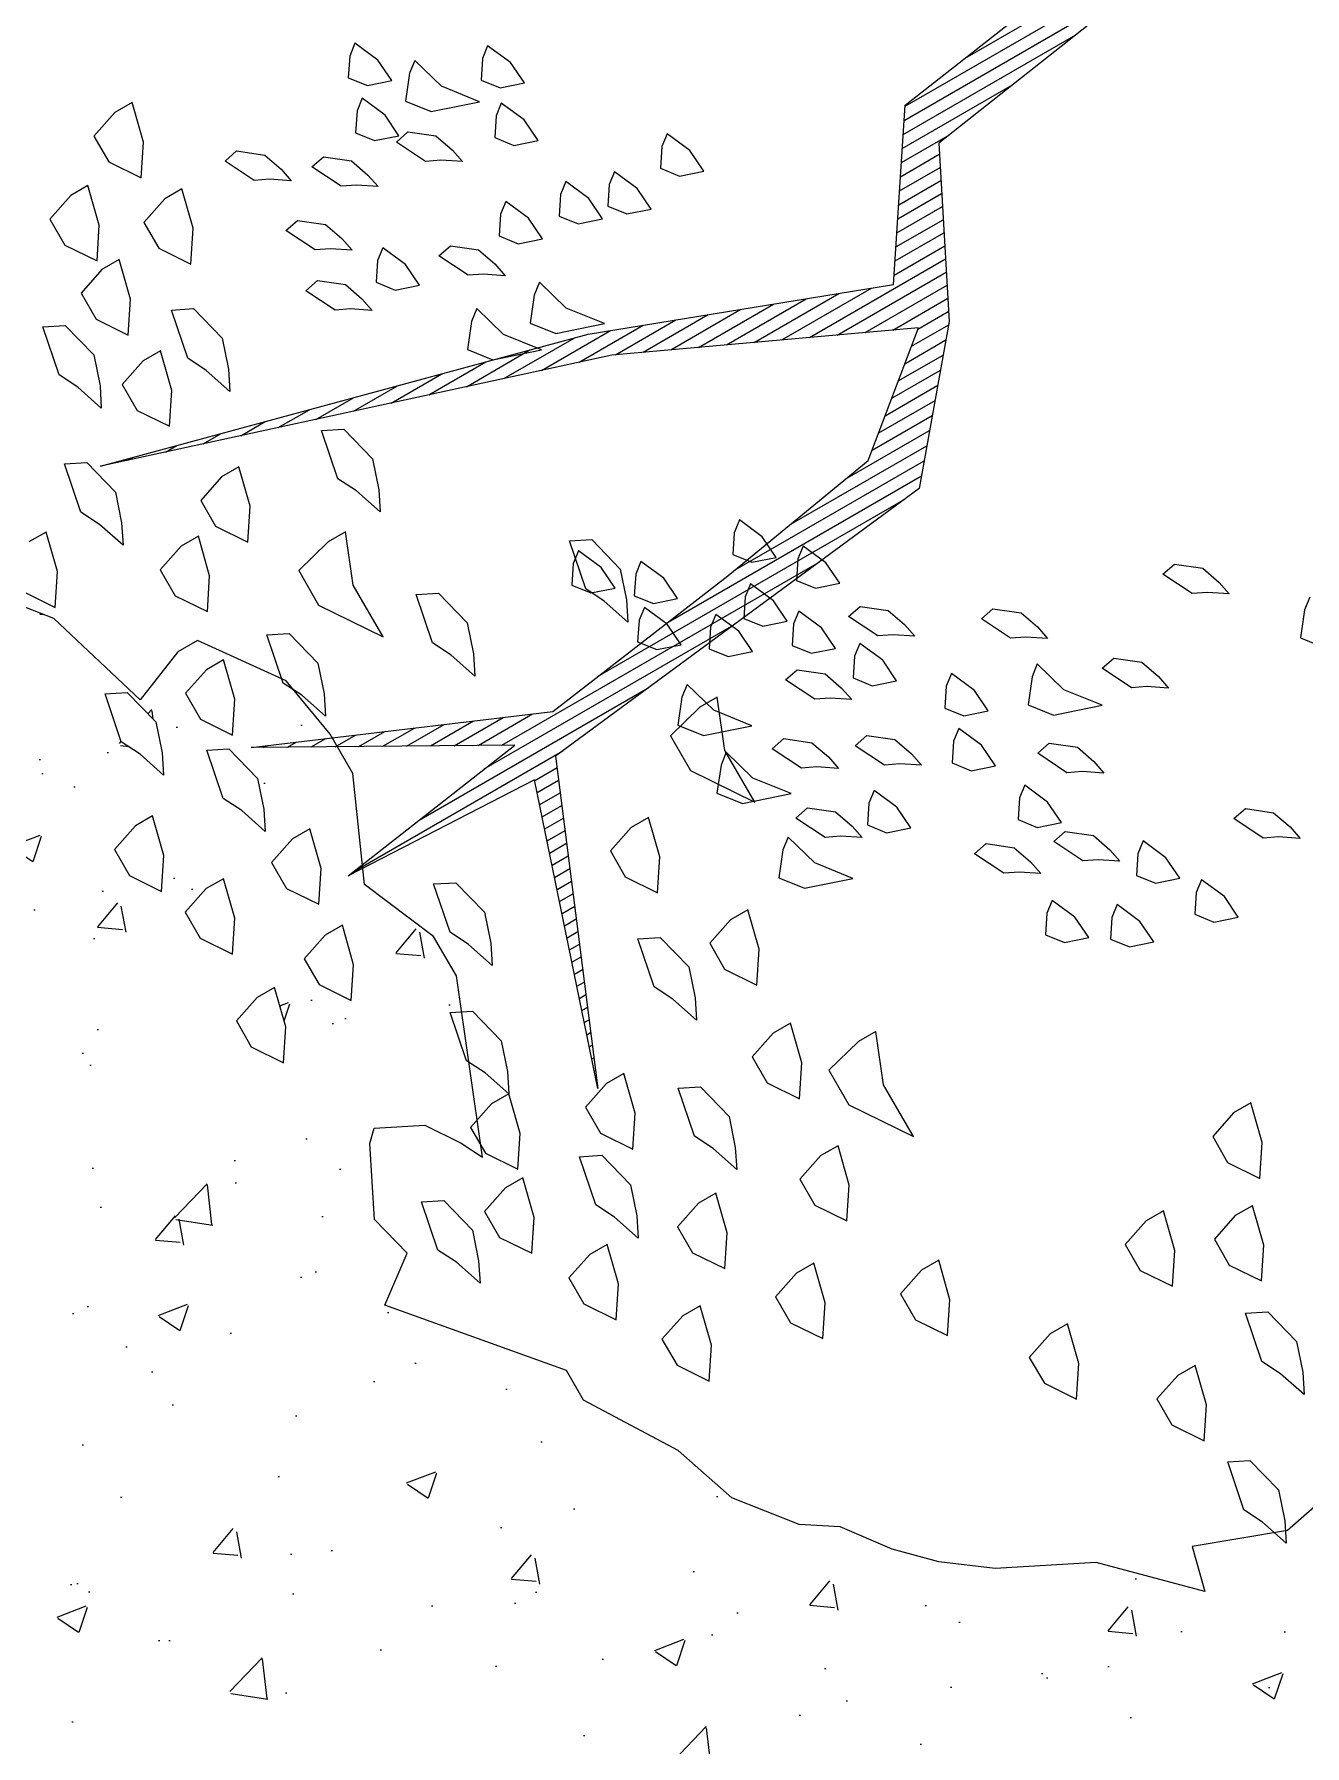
# Model space of a CAD drawing. Header units: metres. Extents: x 12093 to 20303, y 514 to 1412.
# Drawn here: x 19696.183 to 19697.735, y 705.562 to 707.652 of the extents above; entities that cross this region are included whole.
import ezdxf

# ---------------------------------------------------------------- set-up
doc = ezdxf.new("R2010")
doc.units = ezdxf.units.M
doc.layers.get('0').update_dxf_attribs({"lineweight": 13})
for name, color, linetype, lineweight in [('AMBI-GRASS', 104, 'Continuous', 20), ('ARBOLES', 52, 'Continuous', 13), ('grass', 64, 'Continuous', 13), ('MANZANAS-ORIGINALES', 147, 'Continuous', 9)]:
    doc.layers.add(name, color=color, linetype=linetype, lineweight=lineweight)
pattern_1 = [(50, (19136.99335, 73.14804), (0.36436934, -0.03187817), [0.0381, -0.4191]), (355, (19136.99335, 73.14804), (-0.07048565, 0.38211329), [0.03048, -0.33528]), (100.451, (19137.0237, 73.1454), (0.293885, 0.35023338), [0.03238, -0.35618]), (46.1842, (19136.99335, 73.24964), (0.54215808, -0.08408466), [0.05715, -0.62865]), (96.6356, (19137.03853, 73.24264), (0.47480847, 0.4948511), [0.04857, -0.53427]), (351.184, (19136.99335, 73.24964), (0.4748092, 0.49485024), [0.04572, -0.50292]), (21, (19137.04415, 73.22424), (0.30322976, -0.20453104), [0.0381, -0.4191]), (326, (19137.04415, 73.22424), (0.12360406, 0.36837593), [0.03048, -0.33528]), (71.4514, (19137.06942, 73.2072), (0.42683298, 0.16384572), [0.03238, -0.35618]), (37.5, (19136.99335, 73.14804), (0.006177207, 0.169110078), [0, -0.331216, 0, -0.34036, 0, -0.33655]), (7.5, (19136.99335, 73.14804), (0.133639325, 0.20036115), [0, -0.194056, 0, -0.323596, 0, -0.12827]), (327.5, (19136.88007, 73.14804), (0.27118119, -0.011457488), [0, -0.127, 0, -0.39624, 0, -0.52578]), (317.5, (19136.82927, 73.14804), (0.29625836, 0.05085298), [0, -0.1651, 0, -0.263144, 0, -0.37338])]

# ---------------------------------------------------------------- blocks, each defined once
blk = doc.blocks.new('ghgfghgh')
at = {"layer": 'ARBOLES', "lineweight": 20}
for p, q in [((20001.1504, 663.7638), (20001.5824, 664.0132)), ((20001.1042, 663.7276), (20001.3177, 663.8952)), ((20001.1042, 663.7267), (20001.333, 663.8588)), ((20001.3369, 663.8619), (20001.1301, 663.6982)), ((20001.1035, 663.7159), (20001.2843, 663.8203)), ((20001.1028, 663.705), (20001.2357, 663.7818)), ((20001.1021, 663.6942), (20001.187, 663.7433)), ((20001.0953, 663.5894), (20001.1042, 663.7276)), ((20001.1014, 663.6834), (20001.1384, 663.7047)), ((20001.1007, 663.6725), (20001.1306, 663.6898)), ((20001.1301, 663.6982), (20001.1383, 663.5611)), ((20001.1, 663.6617), (20001.1312, 663.6797)), ((20001.0986, 663.6401), (20001.1324, 663.6596)), ((20001.0993, 663.6509), (20001.1318, 663.6696)), ((20001.0979, 663.6292), (20001.133, 663.6495)), ((20001.0972, 663.6184), (20001.1336, 663.6394)), ((20001.0965, 663.6076), (20001.1342, 663.6293)), ((20001.0306, 663.5487), (20001.1354, 663.6092)), ((20001.0958, 663.5967), (20001.1348, 663.6193)), ((20001.052, 663.5506), (20001.136, 663.5991)), ((20000.8603, 663.5513), (20001.0953, 663.5894)), ((20000.9879, 663.5449), (20001.0532, 663.5826)), ((20001.0093, 663.5468), (20001.0784, 663.5867)), ((20001.0734, 663.5525), (20001.1366, 663.589)), ((20000.9239, 663.5392), (20000.9778, 663.5704)), ((20000.9452, 663.5411), (20001.003, 663.5744)), ((20000.9666, 663.543), (20001.0281, 663.5785)), ((20001.0947, 663.5544), (20001.1372, 663.579)), ((20001.1141, 663.5552), (20001.1378, 663.5689)), ((20000.8242, 663.5234), (20000.8773, 663.554)), ((20000.8532, 663.5297), (20000.9025, 663.5581)), ((20001.1145, 663.5562), (20000.8784, 663.5351)), ((20000.8812, 663.5354), (20000.9276, 663.5622)), ((20000.9025, 663.5373), (20000.9527, 663.5663)), ((20001.0759, 663.4541), (20001.1145, 663.5562)), ((20001.1091, 663.5419), (20001.1378, 663.5585)), ((20001.1383, 663.5611), (20001.1151, 663.4324)), ((20000.4846, 663.4496), (20000.8603, 663.5513)), ((20000.7953, 663.5171), (20000.8494, 663.5483)), ((20001.1041, 663.5285), (20001.1357, 663.5468)), ((20000.8784, 663.5351), (20000.4846, 663.4496)), ((20000.7374, 663.5045), (20000.7814, 663.5299)), ((20000.7664, 663.5108), (20000.8154, 663.5391)), ((20001.099, 663.5152), (20001.1336, 663.5352)), ((20000.7085, 663.4982), (20000.7474, 663.5207)), ((20001.094, 663.5019), (20001.1315, 663.5236)), ((20000.6506, 663.4856), (20000.6795, 663.5023)), ((20000.6795, 663.4919), (20000.7134, 663.5115)), ((20001.0889, 663.4885), (20001.1294, 663.5119)), ((20000.6216, 663.4794), (20000.6455, 663.4931)), ((20001.0788, 663.4619), (20001.1252, 663.4886)), ((20001.0839, 663.4752), (20001.1273, 663.5003)), ((20000.5927, 663.4731), (20000.6115, 663.4839)), ((20001.0581, 663.4395), (20001.1231, 663.477)), ((20000.5637, 663.4668), (20000.5775, 663.4747)), ((20001.0157, 663.4046), (20001.121, 663.4654)), ((20000.9678, 663.3651), (20001.0759, 663.4541)), ((20000.9733, 663.3697), (20001.1189, 663.4537)), ((20000.9219, 663.3296), (20001.1168, 663.4421)), ((20001.1151, 663.4324), (20000.8351, 663.2264)), ((20000.8691, 663.2886), (20001.104, 663.4243)), ((20000.7938, 663.2347), (20001.0382, 663.3758)), ((20000.833, 663.2607), (20000.9678, 663.3651)), ((20000.7802, 663.2165), (20000.9723, 663.3274)), ((20000.73, 663.177), (20000.9065, 663.279)), ((20000.6008, 663.233), (20000.833, 663.2607)), ((20000.7388, 663.2342), (20000.7719, 663.2534)), ((20000.7571, 663.2344), (20000.7947, 663.2561)), ((20000.7754, 663.2346), (20000.8174, 663.2588)), ((20000.647, 663.2334), (20000.6581, 663.2398)), ((20000.6654, 663.2336), (20000.6809, 663.2425)), ((20000.6837, 663.2337), (20000.7037, 663.2453)), ((20000.7021, 663.2339), (20000.7264, 663.248)), ((20000.7204, 663.2341), (20000.7492, 663.2507)), ((20000.8036, 663.2348), (20000.6008, 663.233)), ((20000.6103, 663.2331), (20000.6126, 663.2344)), ((20000.6287, 663.2332), (20000.6354, 663.2371)), ((20000.6755, 663.1343), (20000.8036, 663.2348)), ((20000.6797, 663.1376), (20000.8406, 663.2305)), ((20000.8351, 663.2264), (20000.8676, 662.9704)), ((20000.8191, 663.2076), (20000.8362, 663.2175)), ((20000.8189, 663.2082), (20000.6755, 663.1343)), ((20000.8676, 662.9704), (20000.8189, 663.2082)), ((20000.821, 663.1983), (20000.8374, 663.2078)), ((20000.8229, 663.189), (20000.8387, 663.1981)), ((20000.8248, 663.1797), (20000.8399, 663.1884)), ((20000.8267, 663.1703), (20000.8411, 663.1787)), ((20000.8286, 663.161), (20000.8424, 663.169)), ((20000.8305, 663.1517), (20000.8436, 663.1592)), ((20000.8324, 663.1424), (20000.8448, 663.1495)), ((20000.8343, 663.133), (20000.8461, 663.1398)), ((20000.8362, 663.1237), (20000.8473, 663.1301)), ((20000.8381, 663.1144), (20000.8485, 663.1204)), ((20000.8401, 663.1051), (20000.8498, 663.1107)), ((20000.842, 663.0958), (20000.851, 663.101)), ((20000.8439, 663.0864), (20000.8522, 663.0913)), ((20000.8458, 663.0771), (20000.8535, 663.0816)), ((20000.8477, 663.0678), (20000.8547, 663.0718)), ((20000.8496, 663.0585), (20000.8559, 663.0621)), ((20000.8515, 663.0491), (20000.8572, 663.0524)), ((20000.8534, 663.0398), (20000.8584, 663.0427)), ((20000.8553, 663.0305), (20000.8597, 663.033)), ((20000.8572, 663.0212), (20000.8609, 663.0233)), ((20000.8591, 663.0118), (20000.8621, 663.0136)), ((20000.861, 663.0025), (20000.8634, 663.0039)), ((20000.8629, 662.9932), (20000.8646, 662.9941))]:
    blk.add_line(p, q, dxfattribs=at)
at = {"layer": 'grass'}
for p, q in [((20000.6766, 663.7654), (20000.6755, 663.7487)), ((20000.6806, 663.7752), (20000.6766, 663.7654)), ((20000.6982, 663.7623), (20000.6806, 663.7752)), ((20000.7828, 663.7734), (20000.7788, 663.7636)), ((20000.8004, 663.7605), (20000.7828, 663.7734)), ((20000.7089, 663.7465), (20000.6982, 663.7623)), ((20000.7227, 663.7523), (20000.7196, 663.7306)), ((20000.7267, 663.7621), (20000.7227, 663.7523)), ((20000.7472, 663.7422), (20000.7267, 663.7621)), ((20000.7788, 663.7636), (20000.7777, 663.7469)), ((20000.8111, 663.7447), (20000.8004, 663.7605)), ((20000.6755, 663.7487), (20000.6902, 663.7427)), ((20000.6902, 663.7427), (20000.7089, 663.7465)), ((20000.7766, 663.7302), (20000.7472, 663.7422)), ((20000.7777, 663.7469), (20000.7924, 663.7409)), ((20000.7924, 663.7409), (20000.8111, 663.7447)), ((20000.509, 663.7297), (20000.4957, 663.722)), ((20000.5177, 663.6992), (20000.509, 663.7297)), ((20000.6862, 663.7329), (20000.6822, 663.7231)), ((20000.7038, 663.7199), (20000.6862, 663.7329)), ((20000.7196, 663.7306), (20000.7392, 663.7226)), ((20000.7392, 663.7226), (20000.7766, 663.7302)), ((20000.7933, 663.7291), (20000.7893, 663.7193)), ((20000.8109, 663.7162), (20000.7933, 663.7291)), ((20000.4957, 663.722), (20000.4796, 663.7038)), ((20000.6822, 663.7231), (20000.681, 663.7064)), ((20000.7145, 663.7041), (20000.7038, 663.7199)), ((20000.7893, 663.7193), (20000.7882, 663.7026)), ((20000.8216, 663.7004), (20000.8109, 663.7162)), ((20000.4796, 663.7038), (20000.4911, 663.6839)), ((20000.5159, 663.6716), (20000.5177, 663.6992)), ((20000.681, 663.7064), (20000.6957, 663.7003)), ((20000.6957, 663.7003), (20000.7145, 663.7041)), ((20000.7125, 663.6992), (20000.7214, 663.707)), ((20000.735, 663.6843), (20000.7125, 663.6992)), ((20000.7214, 663.707), (20000.743, 663.7039)), ((20000.743, 663.7039), (20000.7557, 663.693)), ((20000.7882, 663.7026), (20000.8029, 663.6966)), ((20000.8029, 663.6966), (20000.8216, 663.7004)), ((20000.921, 663.7055), (20000.9169, 663.6957)), ((20000.9386, 663.6926), (20000.921, 663.7055)), ((20000.5806, 663.6845), (20000.5895, 663.6923)), ((20000.5895, 663.6923), (20000.6111, 663.6892)), ((20000.6111, 663.6892), (20000.6238, 663.6783)), ((20000.6474, 663.6801), (20000.6563, 663.6879)), ((20000.6563, 663.6879), (20000.6779, 663.6847)), ((20000.7557, 663.693), (20000.7635, 663.6841)), ((20000.9169, 663.6957), (20000.9158, 663.679)), ((20000.9493, 663.6768), (20000.9386, 663.6926)), ((20000.4911, 663.6839), (20000.5159, 663.6716)), ((20000.6031, 663.6696), (20000.5806, 663.6845)), ((20000.6238, 663.6783), (20000.6316, 663.6694)), ((20000.6699, 663.6651), (20000.6474, 663.6801)), ((20000.6779, 663.6847), (20000.6906, 663.6738)), ((20000.6906, 663.6738), (20000.6984, 663.6649)), ((20000.7468, 663.6852), (20000.735, 663.6843)), ((20000.7635, 663.6841), (20000.7468, 663.6852)), ((20000.8804, 663.6763), (20000.8764, 663.6665)), ((20000.898, 663.6634), (20000.8804, 663.6763)), ((20000.9158, 663.679), (20000.9305, 663.673)), ((20000.9305, 663.673), (20000.9493, 663.6768)), ((20000.475, 663.6657), (20000.4617, 663.658)), ((20000.4837, 663.6353), (20000.475, 663.6657)), ((20000.5474, 663.6632), (20000.5341, 663.6555)), ((20000.5561, 663.6328), (20000.5474, 663.6632)), ((20000.6149, 663.6705), (20000.6031, 663.6696)), ((20000.6316, 663.6694), (20000.6149, 663.6705)), ((20000.6817, 663.666), (20000.6699, 663.6651)), ((20000.6984, 663.6649), (20000.6817, 663.666)), ((20000.843, 663.6688), (20000.839, 663.6589)), ((20000.8606, 663.6558), (20000.843, 663.6688)), ((20000.8764, 663.6665), (20000.8753, 663.6498)), ((20000.9087, 663.6476), (20000.898, 663.6634)), ((20000.4617, 663.658), (20000.4456, 663.6399)), ((20000.5341, 663.6555), (20000.518, 663.6373)), ((20000.7967, 663.6534), (20000.7927, 663.6436)), ((20000.8143, 663.6405), (20000.7967, 663.6534)), ((20000.839, 663.6589), (20000.8379, 663.6422)), ((20000.8713, 663.64), (20000.8606, 663.6558)), ((20000.8753, 663.6498), (20000.89, 663.6438)), ((20000.89, 663.6438), (20000.9087, 663.6476)), ((20000.4456, 663.6399), (20000.4571, 663.6199)), ((20000.482, 663.6077), (20000.4837, 663.6353)), ((20000.518, 663.6373), (20000.5295, 663.6174)), ((20000.6274, 663.631), (20000.6363, 663.6388)), ((20000.6363, 663.6388), (20000.6579, 663.6357)), ((20000.6579, 663.6357), (20000.6706, 663.6248)), ((20000.7927, 663.6436), (20000.7916, 663.6269)), ((20000.825, 663.6246), (20000.8143, 663.6405)), ((20000.8379, 663.6422), (20000.8526, 663.6362)), ((20000.8526, 663.6362), (20000.8713, 663.64)), ((20000.4571, 663.6199), (20000.482, 663.6077)), ((20000.5543, 663.6051), (20000.5561, 663.6328)), ((20000.6499, 663.6161), (20000.6274, 663.631)), ((20000.6706, 663.6248), (20000.6784, 663.6159)), ((20000.7916, 663.6269), (20000.8063, 663.6208)), ((20000.8063, 663.6208), (20000.825, 663.6246)), ((20000.4991, 663.6087), (20000.4858, 663.601)), ((20000.5078, 663.5783), (20000.4991, 663.6087)), ((20000.5295, 663.6174), (20000.5543, 663.6051)), ((20000.6617, 663.617), (20000.6499, 663.6161)), ((20000.6784, 663.6159), (20000.6617, 663.617)), ((20000.698, 663.6079), (20000.6969, 663.5912)), ((20000.702, 663.6177), (20000.698, 663.6079)), ((20000.7196, 663.6048), (20000.702, 663.6177)), ((20000.7452, 663.6115), (20000.7541, 663.6193)), ((20000.7677, 663.5966), (20000.7452, 663.6115)), ((20000.7541, 663.6193), (20000.7757, 663.6162)), ((20000.7757, 663.6162), (20000.7884, 663.6053)), ((20000.4858, 663.601), (20000.4697, 663.5828)), ((20000.7303, 663.589), (20000.7196, 663.6048)), ((20000.7795, 663.5975), (20000.7677, 663.5966)), ((20000.7962, 663.5963), (20000.7795, 663.5975)), ((20000.7884, 663.6053), (20000.7962, 663.5963)), ((20000.4697, 663.5828), (20000.4812, 663.5629)), ((20000.6428, 663.5847), (20000.6517, 663.5925)), ((20000.6653, 663.5698), (20000.6428, 663.5847)), ((20000.6517, 663.5925), (20000.6733, 663.5894)), ((20000.6733, 663.5894), (20000.686, 663.5785)), ((20000.6969, 663.5912), (20000.7116, 663.5852)), ((20000.7116, 663.5852), (20000.7303, 663.589)), ((20000.8187, 663.5814), (20000.8156, 663.5598)), ((20000.8227, 663.5912), (20000.8187, 663.5814)), ((20000.8432, 663.5714), (20000.8227, 663.5912)), ((20000.506, 663.5506), (20000.5078, 663.5783)), ((20000.5393, 663.5698), (20000.5564, 663.5709)), ((20000.5518, 663.5327), (20000.5393, 663.5698)), ((20000.5564, 663.5709), (20000.5784, 663.5481)), ((20000.6771, 663.5707), (20000.6653, 663.5698)), ((20000.6938, 663.5696), (20000.6771, 663.5707)), ((20000.686, 663.5785), (20000.6938, 663.5696)), ((20000.7744, 663.5709), (20000.7704, 663.5611)), ((20000.7949, 663.5511), (20000.7744, 663.5709)), ((20000.8727, 663.5594), (20000.8432, 663.5714)), ((20000.4403, 663.557), (20000.4574, 663.558)), ((20000.4528, 663.5199), (20000.4403, 663.557)), ((20000.4574, 663.558), (20000.4794, 663.5353)), ((20000.4812, 663.5629), (20000.506, 663.5506)), ((20000.7704, 663.5611), (20000.7673, 663.5395)), ((20000.8156, 663.5598), (20000.8352, 663.5518)), ((20000.8352, 663.5518), (20000.8727, 663.5594)), ((20000.5784, 663.5481), (20000.5833, 663.5243)), ((20000.8243, 663.5391), (20000.7949, 663.5511)), ((20000.4794, 663.5353), (20000.4843, 663.5115)), ((20000.5175, 663.5307), (20000.5014, 663.5125)), ((20000.5308, 663.5384), (20000.5175, 663.5307)), ((20000.5395, 663.5079), (20000.5308, 663.5384)), ((20000.5661, 663.5233), (20000.5518, 663.5327)), ((20000.7673, 663.5395), (20000.7869, 663.5315)), ((20000.7869, 663.5315), (20000.8243, 663.5391)), ((20000.4671, 663.5105), (20000.4528, 663.5199)), ((20000.5843, 663.5072), (20000.5661, 663.5233)), ((20000.5833, 663.5243), (20000.5843, 663.5072)), ((20000.4853, 663.4944), (20000.4671, 663.5105)), ((20000.4843, 663.5115), (20000.4853, 663.4944)), ((20000.5014, 663.5125), (20000.5129, 663.4926)), ((20000.5378, 663.4803), (20000.5395, 663.5079)), ((20000.5129, 663.4926), (20000.5378, 663.4803)), ((20000.6549, 663.477), (20000.672, 663.478)), ((20000.6674, 663.4399), (20000.6549, 663.477)), ((20000.672, 663.478), (20000.694, 663.4553)), ((20000.5348, 663.4605), (20000.5435, 663.4655)), ((20000.4569, 663.4514), (20000.4741, 663.4524)), ((20000.4695, 663.4143), (20000.4569, 663.4514)), ((20000.4741, 663.4524), (20000.4961, 663.4296)), ((20000.5058, 663.4542), (20000.5095, 663.4563)), ((20000.5912, 663.4491), (20000.5779, 663.4414)), ((20000.5999, 663.4187), (20000.5912, 663.4491)), ((20000.694, 663.4553), (20000.6989, 663.4315)), ((20000.5779, 663.4414), (20000.5618, 663.4233)), ((20000.6818, 663.4305), (20000.6674, 663.4399)), ((20000.4961, 663.4296), (20000.5009, 663.4059)), ((20000.5618, 663.4233), (20000.5733, 663.4033)), ((20000.6999, 663.4144), (20000.6818, 663.4305)), ((20000.6989, 663.4315), (20000.6999, 663.4144)), ((20000.4838, 663.4048), (20000.4695, 663.4143)), ((20000.5981, 663.3911), (20000.5999, 663.4187)), ((20000.4429, 663.3989), (20000.4296, 663.3913)), ((20000.4516, 663.3685), (20000.4429, 663.3989)), ((20000.502, 663.3887), (20000.4838, 663.4048)), ((20000.5009, 663.4059), (20000.502, 663.3887)), ((20000.5733, 663.4033), (20000.5981, 663.3911)), ((20000.6733, 663.399), (20000.66, 663.3913)), ((20000.6792, 663.3581), (20000.6733, 663.399)), ((20000.9727, 663.3984), (20000.9716, 663.3817)), ((20000.9767, 663.4082), (20000.9727, 663.3984)), ((20000.9943, 663.3953), (20000.9767, 663.4082)), ((20000.5467, 663.388), (20000.5306, 663.3698)), ((20000.56, 663.3956), (20000.5467, 663.388)), ((20000.5687, 663.3652), (20000.56, 663.3956)), ((20000.66, 663.3913), (20000.6373, 663.3693)), ((20000.8457, 663.3922), (20000.8629, 663.3932)), ((20000.8583, 663.3551), (20000.8457, 663.3922)), ((20000.8527, 663.3845), (20000.8486, 663.3747)), ((20000.8703, 663.3716), (20000.8527, 663.3845)), ((20000.8629, 663.3932), (20000.8849, 663.3704)), ((20001.005, 663.3794), (20000.9943, 663.3953)), ((20001.0257, 663.3881), (20001.0217, 663.3783)), ((20001.0433, 663.3752), (20001.0257, 663.3881)), ((20000.5306, 663.3698), (20000.5421, 663.3499)), ((20000.8486, 663.3747), (20000.8475, 663.358)), ((20000.881, 663.3558), (20000.8703, 663.3716)), ((20000.8849, 663.3704), (20000.8897, 663.3466)), ((20000.9008, 663.3763), (20000.8968, 663.3665)), ((20000.9184, 663.3634), (20000.9008, 663.3763)), ((20000.9716, 663.3817), (20000.9863, 663.3756)), ((20000.9863, 663.3756), (20001.005, 663.3794)), ((20001.0217, 663.3783), (20001.0206, 663.3616)), ((20001.054, 663.3594), (20001.0433, 663.3752)), ((20001.3028, 663.3664), (20001.3118, 663.3742)), ((20001.3118, 663.3742), (20001.3334, 663.3711)), ((20001.3334, 663.3711), (20001.3461, 663.3601)), ((20000.4498, 663.3409), (20000.4516, 663.3685)), ((20000.567, 663.3376), (20000.5687, 663.3652)), ((20000.6373, 663.3693), (20000.6526, 663.3427)), ((20000.7023, 663.3182), (20000.6792, 663.3581)), ((20000.8475, 663.358), (20000.8622, 663.352)), ((20000.8968, 663.3665), (20000.8957, 663.3498)), ((20000.9291, 663.3476), (20000.9184, 663.3634)), ((20000.9852, 663.3589), (20000.9812, 663.3491)), ((20001.0028, 663.346), (20000.9852, 663.3589)), ((20001.0206, 663.3616), (20001.0353, 663.3556)), ((20001.0353, 663.3556), (20001.054, 663.3594)), ((20001.3254, 663.3515), (20001.3028, 663.3664)), ((20001.3461, 663.3601), (20001.3539, 663.3512)), ((20000.4487, 663.3322), (20000.3966, 663.3525)), ((20000.425, 663.3531), (20000.4498, 663.3409)), ((20000.5421, 663.3499), (20000.567, 663.3376)), ((20000.7278, 663.3507), (20000.745, 663.3517)), ((20000.7404, 663.3136), (20000.7278, 663.3507)), ((20000.745, 663.3517), (20000.767, 663.329)), ((20000.8726, 663.3456), (20000.8583, 663.3551)), ((20000.8622, 663.352), (20000.881, 663.3558)), ((20000.8908, 663.3295), (20000.8726, 663.3456)), ((20000.8897, 663.3466), (20000.8908, 663.3295)), ((20000.8957, 663.3498), (20000.9104, 663.3438)), ((20000.9104, 663.3438), (20000.9291, 663.3476)), ((20000.9812, 663.3491), (20000.9801, 663.3324)), ((20001.0135, 663.3302), (20001.0028, 663.346)), ((20001.3372, 663.3523), (20001.3254, 663.3515)), ((20001.3539, 663.3512), (20001.3372, 663.3523)), ((20001.4158, 663.3488), (20001.4118, 663.339)), ((20000.5151, 663.2696), (20000.4487, 663.3322)), ((20000.6526, 663.3427), (20000.7023, 663.3182)), ((20000.8994, 663.3311), (20000.8983, 663.3144)), ((20000.9035, 663.3409), (20000.8994, 663.3311)), ((20000.9211, 663.328), (20000.9035, 663.3409)), ((20000.9585, 663.3355), (20000.9545, 663.3257)), ((20000.9761, 663.3226), (20000.9585, 663.3355)), ((20000.9801, 663.3324), (20000.9948, 663.3264)), ((20000.9948, 663.3264), (20001.0135, 663.3302)), ((20001.0224, 663.338), (20001.0184, 663.3282)), ((20001.04, 663.3251), (20001.0224, 663.338)), ((20001.0607, 663.3338), (20001.0696, 663.3416)), ((20001.0832, 663.3189), (20001.0607, 663.3338)), ((20001.0696, 663.3416), (20001.0912, 663.3385)), ((20001.0912, 663.3385), (20001.1039, 663.3276)), ((20001.163, 663.332), (20001.1719, 663.3398)), ((20001.1855, 663.3171), (20001.163, 663.332)), ((20001.1719, 663.3398), (20001.1935, 663.3367)), ((20001.1935, 663.3367), (20001.2062, 663.3258)), ((20001.4118, 663.339), (20001.4087, 663.3174)), ((20000.6127, 663.3197), (20000.6299, 663.3207)), ((20000.6253, 663.2826), (20000.6127, 663.3197)), ((20000.6299, 663.3207), (20000.6519, 663.298)), ((20000.767, 663.329), (20000.7718, 663.3052)), ((20000.9318, 663.3121), (20000.9211, 663.328)), ((20000.9545, 663.3257), (20000.9534, 663.309)), ((20000.9868, 663.3068), (20000.9761, 663.3226)), ((20001.0184, 663.3282), (20001.0173, 663.3115)), ((20001.0507, 663.3093), (20001.04, 663.3251)), ((20001.095, 663.3198), (20001.0832, 663.3189)), ((20001.1117, 663.3187), (20001.095, 663.3198)), ((20001.1039, 663.3276), (20001.1117, 663.3187)), ((20001.1973, 663.318), (20001.1855, 663.3171)), ((20001.214, 663.3169), (20001.1973, 663.318)), ((20001.2062, 663.3258), (20001.214, 663.3169)), ((20001.4087, 663.3174), (20001.4283, 663.3094)), ((20000.5442, 663.3066), (20000.5151, 663.2696)), ((20000.5593, 663.3153), (20000.5442, 663.3066)), ((20000.6277, 663.2842), (20000.5593, 663.3153)), ((20000.7547, 663.3041), (20000.7404, 663.3136)), ((20000.7729, 663.288), (20000.7547, 663.3041)), ((20000.7718, 663.3052), (20000.7729, 663.288)), ((20000.8983, 663.3144), (20000.913, 663.3084)), ((20000.913, 663.3084), (20000.9318, 663.3121)), ((20000.9534, 663.309), (20000.9681, 663.303)), ((20000.9681, 663.303), (20000.9868, 663.3068)), ((20001.0173, 663.3115), (20001.032, 663.3055)), ((20001.032, 663.3055), (20001.0507, 663.3093)), ((20001.0694, 663.3131), (20001.0654, 663.3033)), ((20001.087, 663.3002), (20001.0694, 663.3131)), ((20000.5662, 663.2928), (20000.5501, 663.2747)), ((20000.5795, 663.3005), (20000.5662, 663.2928)), ((20000.5882, 663.2701), (20000.5795, 663.3005)), ((20000.6519, 663.298), (20000.6568, 663.2742)), ((20001.0122, 663.285), (20001.0211, 663.2928)), ((20001.0211, 663.2928), (20001.0427, 663.2897)), ((20001.0654, 663.3033), (20001.0643, 663.2866)), ((20001.0977, 663.2843), (20001.087, 663.3002)), ((20001.206, 663.2973), (20001.202, 663.2875)), ((20001.2265, 663.2775), (20001.206, 663.2973)), ((20001.2561, 663.294), (20001.265, 663.3018)), ((20001.2786, 663.279), (20001.2561, 663.294)), ((20001.265, 663.3018), (20001.2866, 663.2987)), ((20001.2866, 663.2987), (20001.2993, 663.2877)), ((20000.6396, 663.2732), (20000.6253, 663.2826)), ((20000.6615, 663.2432), (20000.6277, 663.2842)), ((20000.9364, 663.2816), (20000.9324, 663.2718)), ((20000.9569, 663.2618), (20000.9364, 663.2816)), ((20001.0347, 663.2701), (20001.0122, 663.285)), ((20001.0427, 663.2897), (20001.0554, 663.2788)), ((20001.0554, 663.2788), (20001.0632, 663.2699)), ((20001.0643, 663.2866), (20001.079, 663.2806)), ((20001.079, 663.2806), (20001.0977, 663.2843)), ((20001.136, 663.2801), (20001.1349, 663.2634)), ((20001.14, 663.2899), (20001.136, 663.2801)), ((20001.1576, 663.277), (20001.14, 663.2899)), ((20001.202, 663.2875), (20001.1989, 663.2659)), ((20001.2559, 663.2655), (20001.2265, 663.2775)), ((20001.2904, 663.2799), (20001.2786, 663.279)), ((20001.3071, 663.2788), (20001.2904, 663.2799)), ((20001.2993, 663.2877), (20001.3071, 663.2788)), ((20000.4882, 663.2744), (20000.5053, 663.2754)), ((20000.5007, 663.2373), (20000.4882, 663.2744)), ((20000.5053, 663.2754), (20000.5273, 663.2527)), ((20000.5501, 663.2747), (20000.5616, 663.2547)), ((20000.5864, 663.2424), (20000.5882, 663.2701)), ((20000.6578, 663.257), (20000.6396, 663.2732)), ((20000.6568, 663.2742), (20000.6578, 663.257)), ((20000.9463, 663.264), (20000.9235, 663.242)), ((20000.9324, 663.2718), (20000.9293, 663.2502)), ((20000.9596, 663.2717), (20000.9463, 663.264)), ((20000.9655, 663.2308), (20000.9596, 663.2717)), ((20001.0465, 663.271), (20001.0347, 663.2701)), ((20001.0632, 663.2699), (20001.0465, 663.271)), ((20001.1683, 663.2612), (20001.1576, 663.277)), ((20001.1989, 663.2659), (20001.2185, 663.2579)), ((20001.2185, 663.2579), (20001.2559, 663.2655)), ((20000.5273, 663.2527), (20000.5322, 663.2289)), ((20000.5616, 663.2547), (20000.5864, 663.2424)), ((20000.9863, 663.2498), (20000.9569, 663.2618)), ((20001.1349, 663.2634), (20001.1496, 663.2574)), ((20001.1496, 663.2574), (20001.1683, 663.2612)), ((20000.6789, 663.2129), (20000.6615, 663.2432)), ((20000.9235, 663.242), (20000.9389, 663.2154)), ((20000.9293, 663.2502), (20000.9489, 663.2422)), ((20000.9489, 663.2422), (20000.9863, 663.2498)), ((20001.0019, 663.232), (20001.0109, 663.2398)), ((20001.0109, 663.2398), (20001.0325, 663.2367)), ((20001.0659, 663.2344), (20001.0748, 663.2422)), ((20001.0748, 663.2422), (20001.0964, 663.2391)), ((20001.0964, 663.2391), (20001.1091, 663.2282)), ((20001.1416, 663.2378), (20001.1405, 663.2211)), ((20001.1456, 663.2476), (20001.1416, 663.2378)), ((20001.1632, 663.2347), (20001.1456, 663.2476)), ((20000.5151, 663.2278), (20000.5007, 663.2373)), ((20000.5332, 663.2117), (20000.5151, 663.2278)), ((20000.5322, 663.2289), (20000.5332, 663.2117)), ((20000.5665, 663.2309), (20000.5836, 663.232)), ((20000.579, 663.1938), (20000.5665, 663.2309)), ((20000.5836, 663.232), (20000.6056, 663.2092)), ((20000.9665, 663.2293), (20000.9625, 663.2195)), ((20000.9885, 663.1909), (20000.9655, 663.2308)), ((20000.987, 663.2095), (20000.9665, 663.2293)), ((20001.0244, 663.2171), (20001.0019, 663.232)), ((20001.0325, 663.2367), (20001.0452, 663.2257)), ((20001.0452, 663.2257), (20001.053, 663.2168)), ((20001.0884, 663.2195), (20001.0659, 663.2344)), ((20001.1091, 663.2282), (20001.1169, 663.2193)), ((20001.1739, 663.2189), (20001.1632, 663.2347)), ((20001.2064, 663.2285), (20001.2153, 663.2363)), ((20001.2289, 663.2135), (20001.2064, 663.2285)), ((20001.2153, 663.2363), (20001.237, 663.2332)), ((20001.237, 663.2332), (20001.2497, 663.2222)), ((20000.688, 663.1274), (20000.6789, 663.2129)), ((20000.9389, 663.2154), (20000.9885, 663.1909)), ((20000.9625, 663.2195), (20000.9594, 663.1979)), ((20001.0363, 663.218), (20001.0244, 663.2171)), ((20001.053, 663.2168), (20001.0363, 663.218)), ((20001.1002, 663.2204), (20001.0884, 663.2195)), ((20001.1169, 663.2193), (20001.1002, 663.2204)), ((20001.1405, 663.2211), (20001.1552, 663.2151)), ((20001.1552, 663.2151), (20001.1739, 663.2189)), ((20001.2407, 663.2144), (20001.2289, 663.2135)), ((20001.2574, 663.2133), (20001.2407, 663.2144)), ((20001.2497, 663.2222), (20001.2574, 663.2133)), ((20000.6056, 663.2092), (20000.6105, 663.1854)), ((20001.0164, 663.1975), (20000.987, 663.2095)), ((20001.0804, 663.1999), (20001.0764, 663.1901)), ((20001.098, 663.187), (20001.0804, 663.1999)), ((20001.1964, 663.204), (20001.1924, 663.1942)), ((20001.214, 663.191), (20001.1964, 663.204)), ((20000.5934, 663.1844), (20000.579, 663.1938)), ((20000.6105, 663.1854), (20000.6115, 663.1683)), ((20000.9594, 663.1979), (20000.979, 663.1899)), ((20000.979, 663.1899), (20001.0164, 663.1975)), ((20001.0202, 663.1787), (20001.0291, 663.1865)), ((20001.0291, 663.1865), (20001.0507, 663.1834)), ((20001.0764, 663.1901), (20001.0752, 663.1734)), ((20001.1087, 663.1712), (20001.098, 663.187)), ((20001.1924, 663.1942), (20001.1913, 663.1775)), ((20001.2247, 663.1752), (20001.214, 663.191)), ((20001.3575, 663.1782), (20001.3664, 663.186)), ((20001.3664, 663.186), (20001.388, 663.1828)), ((20000.5115, 663.1726), (20000.4954, 663.1544)), ((20000.5248, 663.1803), (20000.5115, 663.1726)), ((20000.5335, 663.1498), (20000.5248, 663.1803)), ((20000.6115, 663.1683), (20000.5934, 663.1844)), ((20000.9067, 663.1791), (20000.8934, 663.1714)), ((20000.9154, 663.1487), (20000.9067, 663.1791)), ((20001.0427, 663.1638), (20001.0202, 663.1787)), ((20001.0507, 663.1834), (20001.0634, 663.1725)), ((20001.0634, 663.1725), (20001.0712, 663.1636)), ((20001.0752, 663.1734), (20001.0899, 663.1674)), ((20001.1913, 663.1775), (20001.206, 663.1714)), ((20001.206, 663.1714), (20001.2247, 663.1752)), ((20001.38, 663.1632), (20001.3575, 663.1782)), ((20001.388, 663.1828), (20001.4007, 663.1719)), ((20001.4007, 663.1719), (20001.4085, 663.163)), ((20000.6325, 663.1627), (20000.6164, 663.1445)), ((20000.6458, 663.1703), (20000.6325, 663.1627)), ((20000.6545, 663.1399), (20000.6458, 663.1703)), ((20000.8934, 663.1714), (20000.8773, 663.1533)), ((20001.0142, 663.164), (20001.0102, 663.1542)), ((20001.0347, 663.1442), (20001.0142, 663.164)), ((20001.0545, 663.1647), (20001.0427, 663.1638)), ((20001.0712, 663.1636), (20001.0545, 663.1647)), ((20001.0899, 663.1674), (20001.1087, 663.1712)), ((20001.1577, 663.1512), (20001.1666, 663.159)), ((20001.1666, 663.159), (20001.1882, 663.1558)), ((20001.2187, 663.1605), (20001.2276, 663.1683)), ((20001.2412, 663.1456), (20001.2187, 663.1605)), ((20001.2276, 663.1683), (20001.2492, 663.1652)), ((20001.2492, 663.1652), (20001.2619, 663.1543)), ((20001.2875, 663.161), (20001.2835, 663.1512)), ((20001.3051, 663.1481), (20001.2875, 663.161)), ((20001.3918, 663.1641), (20001.38, 663.1632)), ((20001.4085, 663.163), (20001.3918, 663.1641)), ((20000.4954, 663.1544), (20000.5069, 663.1345)), ((20000.5317, 663.1222), (20000.5335, 663.1498)), ((20000.8773, 663.1533), (20000.8888, 663.1333)), ((20000.9136, 663.121), (20000.9154, 663.1487)), ((20001.0102, 663.1542), (20001.0071, 663.1326)), ((20001.1802, 663.1362), (20001.1577, 663.1512)), ((20001.1882, 663.1558), (20001.2009, 663.1449)), ((20001.253, 663.1465), (20001.2412, 663.1456)), ((20001.2697, 663.1454), (20001.253, 663.1465)), ((20001.2619, 663.1543), (20001.2697, 663.1454)), ((20001.2835, 663.1512), (20001.2824, 663.1345)), ((20001.3158, 663.1323), (20001.3051, 663.1481)), ((20000.5069, 663.1345), (20000.5317, 663.1222)), ((20000.6164, 663.1445), (20000.6279, 663.1245)), ((20000.6527, 663.1123), (20000.6545, 663.1399)), ((20000.8888, 663.1333), (20000.9136, 663.121)), ((20001.0071, 663.1326), (20001.0267, 663.1246)), ((20001.0641, 663.1322), (20001.0347, 663.1442)), ((20001.192, 663.1371), (20001.1802, 663.1362)), ((20001.2087, 663.136), (20001.192, 663.1371)), ((20001.2009, 663.1449), (20001.2087, 663.136)), ((20001.2824, 663.1345), (20001.2971, 663.1285)), ((20001.2971, 663.1285), (20001.3158, 663.1323)), ((20000.566, 663.1243), (20000.5499, 663.1061)), ((20000.5793, 663.1319), (20000.566, 663.1243)), ((20000.588, 663.1015), (20000.5793, 663.1319)), ((20000.6279, 663.1245), (20000.6527, 663.1123)), ((20000.7412, 663.0875), (20000.688, 663.1274)), ((20000.7412, 663.1279), (20000.7583, 663.1289)), ((20000.7538, 663.0908), (20000.7412, 663.1279)), ((20000.7583, 663.1289), (20000.7804, 663.1062)), ((20001.0267, 663.1246), (20001.0641, 663.1322)), ((20001.3285, 663.1214), (20001.3274, 663.1046)), ((20001.3325, 663.1312), (20001.3285, 663.1214)), ((20001.3501, 663.1182), (20001.3325, 663.1312)), ((20000.5499, 663.1061), (20000.5614, 663.0862)), ((20000.7804, 663.1062), (20000.7852, 663.0824)), ((20000.9832, 663.108), (20000.9699, 663.1003)), ((20000.9919, 663.0776), (20000.9832, 663.108)), ((20001.2174, 663.1153), (20001.2134, 663.1055)), ((20001.235, 663.1024), (20001.2174, 663.1153)), ((20001.2675, 663.112), (20001.2635, 663.1022)), ((20001.2851, 663.0991), (20001.2675, 663.112)), ((20001.3608, 663.1024), (20001.3501, 663.1182)), ((20000.5862, 663.0739), (20000.588, 663.1015)), ((20000.6709, 663.0962), (20000.6576, 663.0885)), ((20000.6796, 663.0657), (20000.6709, 663.0962)), ((20000.9699, 663.1003), (20000.9538, 663.0822)), ((20001.2134, 663.1055), (20001.2123, 663.0888)), ((20001.2457, 663.0866), (20001.235, 663.1024)), ((20001.2635, 663.1022), (20001.2624, 663.0855)), ((20001.2958, 663.0833), (20001.2851, 663.0991)), ((20001.3274, 663.1046), (20001.3421, 663.0986)), ((20001.3421, 663.0986), (20001.3608, 663.1024)), ((20000.5614, 663.0862), (20000.5862, 663.0739)), ((20000.6576, 663.0885), (20000.6415, 663.0703)), ((20000.7587, 663.0573), (20000.7412, 663.0875)), ((20000.7681, 663.0814), (20000.7538, 663.0908)), ((20000.7862, 663.0652), (20000.7681, 663.0814)), ((20000.7852, 663.0824), (20000.7862, 663.0652)), ((20000.8985, 663.0857), (20000.9157, 663.0868)), ((20000.9111, 663.0487), (20000.8985, 663.0857)), ((20000.9157, 663.0868), (20000.9377, 663.064)), ((20000.9538, 663.0822), (20000.9653, 663.0622)), ((20001.2123, 663.0888), (20001.227, 663.0828)), ((20001.227, 663.0828), (20001.2457, 663.0866)), ((20001.2624, 663.0855), (20001.2771, 663.0795)), ((20001.2771, 663.0795), (20001.2958, 663.0833)), ((20000.6415, 663.0703), (20000.653, 663.0504)), ((20000.9901, 663.05), (20000.9919, 663.0776)), ((20000.6778, 663.0381), (20000.6796, 663.0657)), ((20000.7788, 662.9176), (20000.7587, 663.0573)), ((20000.9377, 663.064), (20000.9425, 663.0402)), ((20000.9653, 663.0622), (20000.9901, 663.05)), ((20000.6054, 663.0406), (20000.5893, 663.0225)), ((20000.6187, 663.0483), (20000.6054, 663.0406)), ((20000.6274, 663.0179), (20000.6187, 663.0483)), ((20000.653, 663.0504), (20000.6778, 663.0381)), ((20000.9254, 663.0392), (20000.9111, 663.0487)), ((20000.9425, 663.0402), (20000.9436, 663.0231)), ((20000.754, 663.0289), (20000.7712, 663.0299)), ((20000.7666, 662.9918), (20000.754, 663.0289)), ((20000.7712, 663.0299), (20000.7932, 663.0072)), ((20000.9436, 663.0231), (20000.9254, 663.0392)), ((20000.5893, 663.0225), (20000.6008, 663.0025)), ((20000.6256, 662.9903), (20000.6274, 663.0179)), ((20001.016, 663.0206), (20001.0027, 663.0129)), ((20001.0247, 662.9901), (20001.016, 663.0206)), ((20001.0817, 663.0142), (20001.0684, 663.0065)), ((20001.0876, 662.9733), (20001.0817, 663.0142)), ((20000.6008, 663.0025), (20000.6256, 662.9903)), ((20000.7932, 663.0072), (20000.798, 662.9834)), ((20001.0027, 663.0129), (20000.9865, 662.9947)), ((20001.0684, 663.0065), (20001.0456, 662.9845)), ((20000.7809, 662.9824), (20000.7666, 662.9918)), ((20000.9865, 662.9947), (20000.9981, 662.9748)), ((20001.0229, 662.9625), (20001.0247, 662.9901)), ((20000.7991, 662.9663), (20000.7809, 662.9824)), ((20000.798, 662.9834), (20000.7991, 662.9663)), ((20000.8743, 662.9742), (20000.8582, 662.9561)), ((20000.8649, 662.9839), (20000.8658, 662.9844)), ((20000.8668, 662.9746), (20000.8671, 662.9747)), ((20000.8876, 662.9819), (20000.8743, 662.9742)), ((20000.8963, 662.9515), (20000.8876, 662.9819)), ((20000.9981, 662.9748), (20001.0229, 662.9625)), ((20001.0456, 662.9845), (20001.061, 662.9579)), ((20000.7991, 662.9663), (20000.7858, 662.9586)), ((20000.8078, 662.9358), (20000.7991, 662.9663)), ((20000.9295, 662.9707), (20000.9467, 662.9717)), ((20000.9421, 662.9336), (20000.9295, 662.9707)), ((20000.9467, 662.9717), (20000.9687, 662.9489)), ((20001.1106, 662.9334), (20001.0876, 662.9733)), ((20000.7858, 662.9586), (20000.7697, 662.9404)), ((20000.8582, 662.9561), (20000.8697, 662.9361)), ((20000.8945, 662.9238), (20000.8963, 662.9515)), ((20000.9687, 662.9489), (20000.9735, 662.9251)), ((20001.061, 662.9579), (20001.1106, 662.9334)), ((20001.3572, 662.9516), (20001.3411, 662.9334)), ((20001.3705, 662.9593), (20001.3572, 662.9516)), ((20001.3792, 662.9288), (20001.3705, 662.9593)), ((20000.6921, 662.928), (20000.6953, 662.94)), ((20000.6953, 662.94), (20000.7343, 662.9423)), ((20000.7343, 662.9423), (20000.7625, 662.9284)), ((20000.7697, 662.9404), (20000.7812, 662.9205)), ((20000.806, 662.9082), (20000.8078, 662.9358)), ((20000.8697, 662.9361), (20000.8945, 662.9238)), ((20000.6956, 662.8695), (20000.6921, 662.928)), ((20000.7625, 662.9284), (20000.7788, 662.9176)), ((20000.9564, 662.9241), (20000.9421, 662.9336)), ((20000.9746, 662.908), (20000.9564, 662.9241)), ((20000.9735, 662.9251), (20000.9746, 662.908)), ((20001.0526, 662.9264), (20001.0393, 662.9188)), ((20001.0613, 662.896), (20001.0526, 662.9264)), ((20001.3411, 662.9334), (20001.3526, 662.9135)), ((20001.3774, 662.9012), (20001.3792, 662.9288)), ((20000.7812, 662.9205), (20000.806, 662.9082)), ((20000.8536, 662.9179), (20000.8707, 662.919)), ((20000.8661, 662.8809), (20000.8536, 662.9179)), ((20000.8707, 662.919), (20000.8927, 662.8962)), ((20001.0393, 662.9188), (20001.0232, 662.9006)), ((20001.3526, 662.9135), (20001.3774, 662.9012)), ((20000.8098, 662.9016), (20000.7965, 662.8939)), ((20000.8185, 662.8711), (20000.8098, 662.9016)), ((20000.8927, 662.8962), (20000.8976, 662.8724)), ((20001.0232, 662.9006), (20001.0347, 662.8807)), ((20001.0595, 662.8684), (20001.0613, 662.896)), ((20000.7318, 662.8831), (20000.749, 662.8841)), ((20000.7444, 662.846), (20000.7318, 662.8831)), ((20000.749, 662.8841), (20000.771, 662.8614)), ((20000.7965, 662.8939), (20000.7804, 662.8757)), ((20000.9451, 662.8822), (20000.929, 662.864)), ((20000.9584, 662.8898), (20000.9451, 662.8822)), ((20000.9672, 662.8594), (20000.9584, 662.8898)), ((20000.7207, 662.8437), (20000.6956, 662.8695)), ((20000.7804, 662.8757), (20000.7919, 662.8558)), ((20000.8168, 662.8435), (20000.8185, 662.8711)), ((20000.8804, 662.8714), (20000.8661, 662.8809)), ((20000.8986, 662.8553), (20000.8804, 662.8714)), ((20000.8976, 662.8724), (20000.8986, 662.8553)), ((20001.0347, 662.8807), (20001.0595, 662.8684)), ((20001.3032, 662.8761), (20001.2899, 662.8685)), ((20001.3119, 662.8457), (20001.3032, 662.8761)), ((20001.3585, 662.8726), (20001.3424, 662.8544)), ((20001.3718, 662.8802), (20001.3585, 662.8726)), ((20001.3805, 662.8498), (20001.3718, 662.8802)), ((20000.771, 662.8614), (20000.7758, 662.8376)), ((20000.7919, 662.8558), (20000.8168, 662.8435)), ((20000.929, 662.864), (20000.9406, 662.844)), ((20000.9654, 662.8318), (20000.9672, 662.8594)), ((20001.2899, 662.8685), (20001.2738, 662.8503)), ((20000.7035, 662.8035), (20000.7207, 662.8437)), ((20000.7587, 662.8366), (20000.7444, 662.846)), ((20000.8615, 662.8427), (20000.8454, 662.8246)), ((20000.8748, 662.8504), (20000.8615, 662.8427)), ((20000.8835, 662.82), (20000.8748, 662.8504)), ((20000.9406, 662.844), (20000.9654, 662.8318)), ((20001.2738, 662.8503), (20001.2853, 662.8303)), ((20001.3102, 662.8181), (20001.3119, 662.8457)), ((20001.3424, 662.8544), (20001.3539, 662.8345)), ((20001.3787, 662.8222), (20001.3805, 662.8498)), ((20000.7769, 662.8205), (20000.7587, 662.8366)), ((20000.7758, 662.8376), (20000.7769, 662.8205)), ((20001.0339, 662.8359), (20001.0206, 662.8282)), ((20001.0426, 662.8055), (20001.0339, 662.8359)), ((20001.1168, 662.8305), (20001.1007, 662.8124)), ((20001.1301, 662.8382), (20001.1168, 662.8305)), ((20001.1388, 662.8078), (20001.1301, 662.8382)), ((20001.2853, 662.8303), (20001.3102, 662.8181)), ((20001.3539, 662.8345), (20001.3787, 662.8222)), ((20000.8454, 662.8246), (20000.8569, 662.8046)), ((20000.8817, 662.7924), (20000.8835, 662.82)), ((20001.0206, 662.8282), (20001.0045, 662.81)), ((20000.8435, 662.7532), (20000.7035, 662.8035)), ((20000.8569, 662.8046), (20000.8817, 662.7924)), ((20000.9465, 662.8031), (20000.9332, 662.7954)), ((20000.9552, 662.7727), (20000.9465, 662.8031)), ((20001.0045, 662.81), (20001.016, 662.7901)), ((20001.0408, 662.7778), (20001.0426, 662.8055)), ((20001.1007, 662.8124), (20001.1122, 662.7924)), ((20001.137, 662.7802), (20001.1388, 662.8078)), ((20000.9332, 662.7954), (20000.917, 662.7773)), ((20001.016, 662.7901), (20001.0408, 662.7778)), ((20001.1122, 662.7924), (20001.137, 662.7802)), ((20001.3664, 662.7974), (20001.3836, 662.7984)), ((20001.379, 662.7603), (20001.3664, 662.7974)), ((20001.3836, 662.7984), (20001.4056, 662.7756)), ((20000.917, 662.7773), (20000.9286, 662.7573)), ((20001.216, 662.7815), (20001.1999, 662.7633)), ((20001.2293, 662.7891), (20001.216, 662.7815)), ((20001.2381, 662.7587), (20001.2293, 662.7891)), ((20000.9534, 662.7451), (20000.9552, 662.7727)), ((20001.1999, 662.7633), (20001.2115, 662.7434)), ((20001.4056, 662.7756), (20001.4104, 662.7519)), ((20000.8566, 662.7305), (20000.8435, 662.7532)), ((20000.9286, 662.7573), (20000.9534, 662.7451)), ((20001.2363, 662.7311), (20001.2381, 662.7587)), ((20001.3276, 662.7572), (20001.3143, 662.7495)), ((20001.3363, 662.7268), (20001.3276, 662.7572)), ((20001.3933, 662.7508), (20001.379, 662.7603)), ((20001.4115, 662.7347), (20001.3933, 662.7508)), ((20001.4104, 662.7519), (20001.4115, 662.7347)), ((20001.2115, 662.7434), (20001.2363, 662.7311)), ((20001.3143, 662.7495), (20001.2982, 662.7314)), ((20000.9294, 662.6918), (20000.8566, 662.7305)), ((20001.2982, 662.7314), (20001.3097, 662.7114)), ((20001.3345, 662.6991), (20001.3363, 662.7268)), ((20001.3097, 662.7114), (20001.3345, 662.6991)), ((20000.9707, 662.6552), (20000.9294, 662.6918)), ((20001.3527, 662.683), (20001.3698, 662.6841)), ((20001.3652, 662.6459), (20001.3527, 662.683)), ((20001.3698, 662.6841), (20001.3918, 662.6613)), ((20001.3918, 662.6613), (20001.3967, 662.6375)), ((20001.4322, 662.6594), (20001.3988, 662.63)), ((20001.0228, 662.6348), (20000.9707, 662.6552)), ((20001.3795, 662.6365), (20001.3652, 662.6459)), ((20001.0542, 662.6328), (20001.0228, 662.6348)), ((20001.0944, 662.6156), (20001.0542, 662.6328)), ((20001.3977, 662.6204), (20001.3795, 662.6365)), ((20001.3967, 662.6375), (20001.3977, 662.6204)), ((20001.3988, 662.63), (20001.3252, 662.6177)), ((20001.3988, 662.63), (20001.3988, 662.63)), ((20001.1302, 662.606), (20001.0944, 662.6156)), ((20001.1736, 662.6008), (20001.1302, 662.606)), ((20001.2515, 662.6055), (20001.1736, 662.6008)), ((20001.3351, 662.5831), (20001.2515, 662.6055)), ((20001.3252, 662.6177), (20001.3351, 662.5831))]:
    blk.add_line(p, q, dxfattribs=at)
blk = doc.blocks.new('Arbust11')
for p, q in [((0.0378, 0.4871), (-0.0937, 0.9403)), ((0.0408, 0.4825), (0.0377, 0.9348)), ((0.0408, 0.5449), (0.1405, 0.941)), ((-0.1618, 0.888), (0.0377, 0.4856)), ((0.0439, 0.4856), (0.3088, 0.8724)), ((0.0595, 0.5199), (0.1997, 0.8474)), ((0.0377, 0.4856), (-0.274, 0.8225)), ((-0.0621, 0.5573), (-0.3332, 0.7944)), ((0.0439, 0.4794), (0.3805, 0.7788)), ((-0.3488, 0.7476), (0.0408, 0.4856)), ((0.0283, 0.4856), (-0.3738, 0.7039)), ((0.047, 0.4794), (0.4366, 0.6759)), ((0.0314, 0.4856), (-0.4049, 0.6104)), ((-0.433, 0.5262), (0.0439, 0.4825)), ((0.0533, 0.4887), (0.474, 0.5137)), ((0.0439, 0.4825), (-0.4267, 0.4669)), ((-0.0527, 0.4794), (-0.4267, 0.3952)), ((0.0408, 0.4762), (-0.3893, 0.2673)), ((0.047, 0.4856), (0.499, 0.4263)), ((0.0501, 0.4794), (0.2901, 0.0832)), ((0.0564, 0.4762), (0.3649, 0.1425)), ((0.072, 0.4762), (0.4647, 0.3484)), ((0.0408, 0.47), (-0.3364, 0.2174)), ((0.0408, 0.4731), (-0.274, 0.1581)), ((0.0377, 0.4669), (-0.2117, 0.0988)), ((0.0501, 0.4638), (-0.0215, 0.0146)), ((0.0501, 0.4731), (0.4304, 0.2454)), ((0.0533, 0.47), (0.1935, 0.0177)), ((0.0501, 0.4544), (-0.1088, 0.0209)), ((0.0533, 0.4451), (0.0907, 0.0271))]:
    blk.add_line(p, q)

msp = doc.modelspace()

# ---------------------------------------------------------------- hatches: boundary and pattern name
at = {"layer": 'grass'}
h = msp.add_hatch(dxfattribs=at)
h.set_pattern_fill('AR-CONC', color=256, scale=0.002, style=0)
h.set_pattern_definition(pattern_1)
h.paths.add_polyline_path([(19695.8545, 708.1588), (19695.8627, 708.2276), (19695.8724, 708.3772), (19695.8807, 708.4459), (19695.9407, 708.4806), (19695.9577, 708.5064), (19695.9868, 708.5392), (19696.0436, 708.524), (19696.0644, 708.488), (19696.0713, 708.476), (19696.0902, 708.4709), (19696.1426, 708.4418), (19696.1296, 708.4534), (19696.1069, 708.4684), (19696.087, 708.5272), (19696.1141, 708.5288), (19696.149, 708.4927), (19696.1568, 708.455), (19696.1581, 708.4332), (19696.1608, 708.4317), (19696.2296, 708.4234), (19696.2451, 708.4324), (19696.2322, 708.4704), (19696.2594, 708.4721), (19696.2792, 708.4516), (19696.3296, 708.4675), (19696.3137, 708.4753), (19696.2894, 708.5175), (19696.2915, 708.5195), (19696.2449, 708.5225), (19696.2456, 708.5203), (19696.2428, 708.4765), (19696.2034, 708.496), (19696.1851, 708.5276), (19696.2107, 708.5564), (19696.2281, 708.5665, 0.000168), (19696.027, 708.6019), (19696.0338, 708.5949), (19696.0415, 708.5572), (19696.0431, 708.53), (19696.0143, 708.5555), (19695.9916, 708.5706), (19695.9781, 708.6105, 0.000182), (19695.7598, 708.6487), (19695.6157, 707.4445, -0.00021), (19695.8674, 707.4), (19695.8316, 707.5057), (19695.8399, 707.5745), (19695.8569, 707.6004), (19695.8911, 707.6521), (19695.91, 707.647), (19695.97, 707.6816), (19696.0249, 707.6973), (19696.1209, 707.7528), (19696.1518, 707.7546), (19696.0706, 707.8677), (19696.0535, 707.8418), (19696.0124, 707.8021), (19695.9866, 707.8192), (19695.9469, 707.8602), (19695.9021, 707.8824), (19695.8485, 707.9474), (19695.867, 708.0541)])
h = msp.add_hatch(dxfattribs=at)
h.set_pattern_fill('AR-CONC', color=256, scale=0.002, style=0)
h.set_pattern_definition(pattern_1)
h.paths.add_polyline_path([(19695.9549, 707.209), (19695.8769, 707.3719), (19695.8674, 707.4, 0.00021), (19695.6157, 707.4445), (19695.5077, 706.542), (19695.8428, 706.4952), (19696.7212, 706.3466), (19696.7139, 706.397), (19696.7112, 706.3988), (19696.6913, 706.4576), (19696.7051, 706.4585), (19696.6987, 706.5026), (19696.671, 706.5506), (19696.5865, 706.6138), (19696.5844, 706.6339), (19696.5667, 706.6247), (19696.5839, 706.6383), (19696.5722, 706.7495), (19696.5532, 706.7823), (19696.4482, 706.7813), (19696.547, 706.7931), (19696.5444, 706.7975), (19696.5, 706.8515), (19696.4871, 706.86), (19696.4854, 706.8651), (19696.3824, 706.9119), (19696.3584, 706.8981), (19696.3123, 706.8394), (19696.207, 706.9386), (19696.1244, 706.9709), (19696.0903, 706.9192), (19696.0647, 706.9483), (19695.9942, 706.9832), (19695.9698, 707.0254), (19696.0059, 707.0603), (19696.0098, 707.0625)])
h.paths.add_polyline_path([(19696.2697, 706.847), (19696.2968, 706.8486), (19696.3317, 706.8125), (19696.3395, 706.7748), (19696.3411, 706.7476), (19696.3123, 706.7731), (19696.2896, 706.7881)], flags=16)
h.paths.add_polyline_path([(19696.3678, 706.8474), (19696.3934, 706.8762), (19696.4145, 706.8884), (19696.4283, 706.8401), (19696.4254, 706.7963), (19696.3861, 706.8158)], flags=16)
h.paths.add_polyline_path([(19696.3066, 706.6855), (19696.3277, 706.6977), (19696.3415, 706.6494), (19696.3387, 706.6056), (19696.2993, 706.6251), (19696.2811, 706.6567)], flags=16)
h.paths.add_polyline_path([(19696.3938, 706.778), (19696.421, 706.7797), (19696.4559, 706.7436), (19696.4636, 706.7058), (19696.4652, 706.6787), (19696.4364, 706.7042), (19696.4137, 706.7192)], flags=16)
h.paths.add_polyline_path([(19696.3931, 706.6089), (19696.4141, 706.621), (19696.428, 706.5728), (19696.4251, 706.529), (19696.3858, 706.5484), (19696.3675, 706.5801)], flags=16)
h.paths.add_polyline_path([(19696.473, 706.6409), (19696.4985, 706.6698), (19696.5196, 706.6819), (19696.5334, 706.6337), (19696.5306, 706.5898), (19696.4912, 706.6093)], flags=16)
h.paths.add_polyline_path([(19696.4556, 706.4762), (19696.4767, 706.4884), (19696.4905, 706.4401), (19696.4876, 706.3963), (19696.4483, 706.4158), (19696.43, 706.4474)], flags=16)
h.paths.add_polyline_path([(19696.5128, 706.5233), (19696.5383, 706.5521), (19696.5594, 706.5643), (19696.5732, 706.516), (19696.5704, 706.4722), (19696.531, 706.4917)], flags=16)
h = msp.add_hatch(dxfattribs=at)
h.set_pattern_fill('AR-CONC', color=256, scale=0.002, style=0)
h.set_pattern_definition(pattern_1)
h.paths.add_polyline_path([(19696.6111, 706.1001), (19696.6383, 706.1638), (19696.5986, 706.2049), (19696.5931, 706.2977), (19696.5981, 706.3166), (19696.66, 706.3203), (19696.7048, 706.2982), (19696.7306, 706.2811), (19696.7285, 706.2957), (19696.7161, 706.3173), (19696.7241, 706.3264), (19696.7212, 706.3466), (19695.8428, 706.4952), (19695.5077, 706.542), (19695.4017, 705.6566, -0.001641), (19697.368, 705.3057), (19697.3763, 705.7798), (19697.3566, 705.7787), (19697.2879, 705.7869), (19697.2311, 705.8022), (19697.1674, 705.8294), (19697.1175, 705.8326), (19697.0349, 705.8649), (19696.9694, 705.923), (19696.8539, 705.9843), (19696.8332, 706.0203)])
h = msp.add_hatch(dxfattribs=at)
h.set_pattern_fill('AR-CONC', color=256, scale=0.002, style=0)
h.set_pattern_definition(pattern_1)
h.paths.add_polyline_path([(19699.1407, 705.9374), (19699.1254, 705.94), (19698.9766, 705.8821), (19698.9595, 705.8562), (19698.8806, 705.8267), (19698.8257, 705.811), (19698.7708, 705.7953), (19698.7159, 705.7795), (19698.661, 705.7638), (19698.642, 705.7689), (19698.6023, 705.81), (19698.5538, 705.894), (19698.545, 705.9369), (19698.5293, 705.9918), (19698.5311, 705.9985), (19698.5238, 706.0112), (19698.5392, 706.0285), (19698.5395, 706.0296), (19698.5381, 706.0393), (19698.3918, 706.064), (19698.3907, 706.0468), (19698.383, 706.0506), (19698.3868, 705.9883), (19698.394, 705.9925), (19698.4078, 705.9442), (19698.4067, 705.9271), (19698.4578, 705.8385), (19698.4357, 705.7938), (19698.4186, 705.7679), (19698.3826, 705.7471), (19698.3448, 705.7573), (19698.288, 705.7725), (19698.2312, 705.7877), (19698.0905, 705.7544), (19698.0684, 705.7096), (19697.9996, 705.7179), (19697.9442, 705.8139), (19697.9317, 705.9187), (19697.9122, 706.0354), (19697.8717, 706.1057), (19697.8382, 705.9809), (19697.865, 706.1071), (19697.7821, 706.1021), (19697.7956, 706.0548), (19697.7928, 706.0109), (19697.7671, 706.0237), (19697.7563, 705.9454), (19697.7669, 705.8716), (19697.7138, 705.8249), (19697.7112, 705.8245), (19697.7121, 705.8097), (19697.698, 705.8223), (19697.5971, 705.8055), (19697.6128, 705.7506), (19697.4803, 705.7861), (19697.3763, 705.7798), (19697.368, 705.3057, -0.001424), (19699.0729, 704.9908)])
h.paths.add_polyline_path([(19698.523, 705.842), (19698.4837, 705.8615), (19698.4654, 705.8931), (19698.491, 705.9219), (19698.5121, 705.9341), (19698.5259, 705.8858)], flags=16)
h.paths.add_polyline_path([(19697.889, 705.7712), (19697.8602, 705.7968), (19697.8375, 705.8118), (19697.8176, 705.8706), (19697.8448, 705.8722), (19697.8797, 705.8361), (19697.8874, 705.7984)], flags=16)
h.paths.add_polyline_path([(19697.9202, 705.8877), (19697.8914, 705.9132), (19697.8687, 705.9282), (19697.8488, 705.987), (19697.876, 705.9887), (19697.9109, 705.9526), (19697.9186, 705.9148)], flags=16)
h.paths.add_polyline_path([(19697.8204, 705.9144), (19697.7811, 705.9339), (19697.7628, 705.9655), (19697.7883, 705.9943), (19697.8094, 706.0065), (19697.8232, 705.9582)], flags=16)

# ---------------------------------------------------------------- linework, layer by layer
at = {"layer": 'MANZANAS-ORIGINALES'}
for centre, radius, start, end in [((19642.9403, 405.9341), 304.279, 76.754672, 83.883439), ((19642.9585, 406.0744), 303.9876, 76.751542, 83.884028)]:
    msp.add_arc(centre, radius, start, end, dxfattribs=at)

# ---------------------------------------------------------------- block references
at = {"layer": 'AMBI-GRASS', "ltscale": 0.05, "xscale": 1.499999999998325, "yscale": 1.499999999998325, "zscale": 1.499999999998325, "rotation": 49.16166176348414}
for p in [(19696.1542, 704.4341), (19697.3328, 704.2527)]:
    msp.add_blockref('Arbust11', p, dxfattribs=at)
at = {"layer": 'Defpoints', "lineweight": 20, "xscale": 1.586003757394792, "yscale": 1.586003757394792, "zscale": 1.586003757394792}
msp.add_blockref('ghgfghgh', (-12024.5798, -345.1087), dxfattribs=at)

doc.saveas('drawing.dxf')
